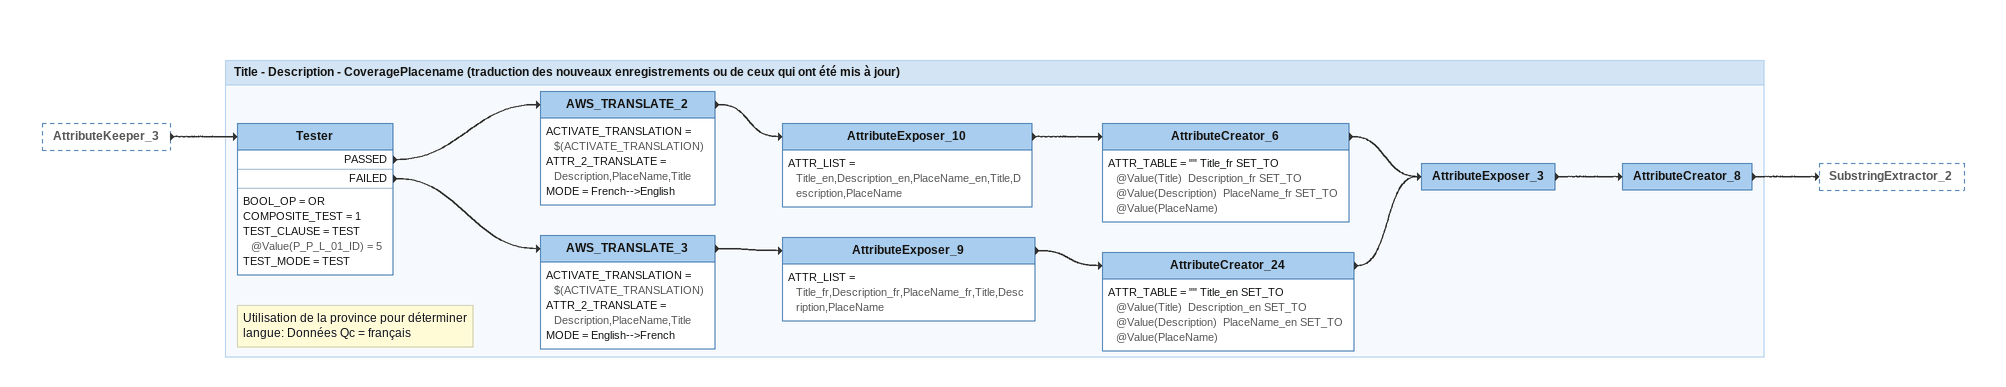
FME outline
AttributeKeeper_3 [outside]
    -> Tester

Bookmark: Title - Description - CoveragePlacename (traduction des nouveaux enregistrements ou de ceux qui ont été mis à jour)
Note: Utilisation de la province pour déterminer langue: Données Qc = français
Tester
    BOOL_OP = OR
    COMPOSITE_TEST = 1
    TEST_CLAUSE = TEST @Value(P_P_L_01_ID) = 5
    TEST_MODE = TEST
    PASSED -> AWS_TRANSLATE_2
    FAILED -> AWS_TRANSLATE_3
AWS_TRANSLATE_2
    ACTIVATE_TRANSLATION = $(ACTIVATE_TRANSLATION)
    ATTR_2_TRANSLATE = Description,PlaceName,Title
    MODE = French-->English
    -> AttributeExposer_10
AttributeExposer_10
    ATTR_LIST = Title_en,Description_en,PlaceName_en,Title,Description,PlaceName
    -> AttributeCreator_6
AttributeCreator_6
    ATTR_TABLE = "" Title_fr SET_TO @Value(Title)  Description_fr SET_TO @Value(Description)  PlaceName_fr SET_TO @Value(PlaceName)
    -> AttributeExposer_3
AWS_TRANSLATE_3
    ACTIVATE_TRANSLATION = $(ACTIVATE_TRANSLATION)
    ATTR_2_TRANSLATE = Description,PlaceName,Title
    MODE = English-->French
    -> AttributeExposer_9
AttributeExposer_9
    ATTR_LIST = Title_fr,Description_fr,PlaceName_fr,Title,Description,PlaceName
    -> AttributeCreator_24
AttributeCreator_24
    ATTR_TABLE = "" Title_en SET_TO @Value(Title)  Description_en SET_TO @Value(Description)  PlaceName_en SET_TO @Value(PlaceName)
    -> AttributeExposer_3
AttributeExposer_3
    -> AttributeCreator_8
AttributeCreator_8
    -> SubstringExtractor_2
